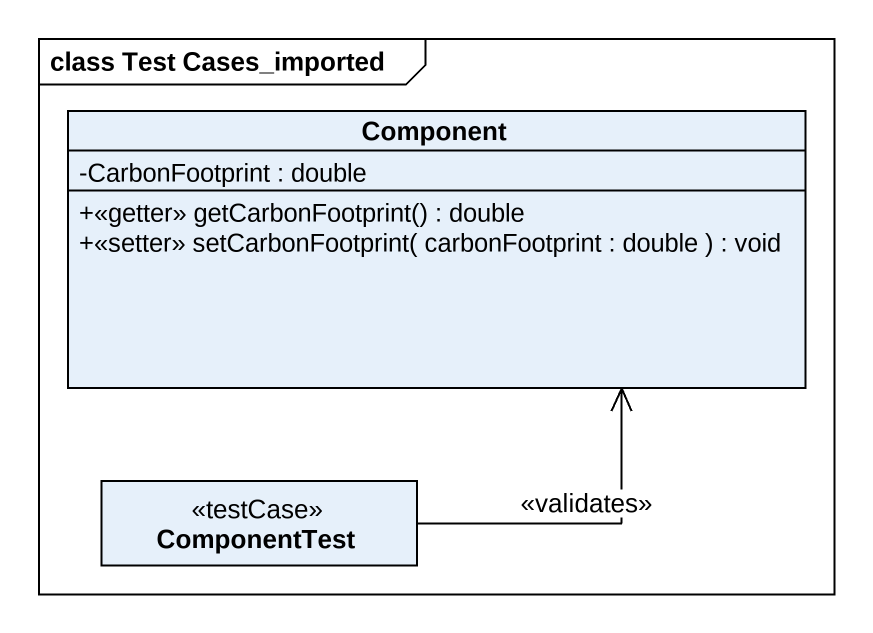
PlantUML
@startuml
mainframe class Test Cases_imported
hide circle
hide empty members
skinparam classAttributeIconSize 0
class "Component" as Component_ {
  -CarbonFootprint : double
  +<<getter>> getCarbonFootprint() : double
  +<<setter>> setCarbonFootprint( carbonFootprint : double ) : void
}
class ComponentTest <<testCase>>
ComponentTest -up-> Component_ : <<validates>>
@enduml
